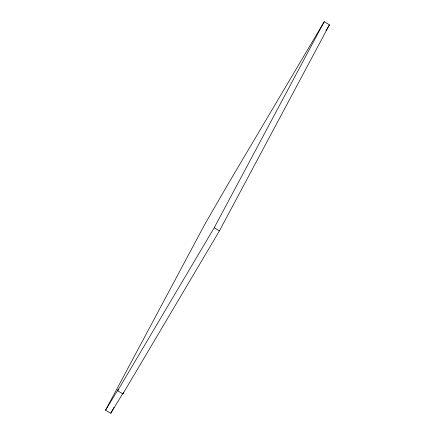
<?xml version="1.0" encoding="UTF-8"?>
<svg xmlns="http://www.w3.org/2000/svg" width="435" height="435" viewBox="0 0 435 435"><rect width="100%" height="100%" fill="white"/><g stroke="black" fill="none" stroke-linecap="round" stroke-linejoin="round"><path stroke-width="0.65" d="M105.558 410.172L204.472 224.922L227.646 184.772L324.189 21.75L329.442 24.828L219.436 230.854L122.893 393.871L117.64 390.793L118.418 389.086L105.558 410.172L110.811 413.25L122.665 393.702M122.893 393.871L123.676 392.163M110.811 413.25L114.013 407.252M117.64 390.793L214.183 227.771L324.189 21.75M325.984 30.673L329.442 24.828M214.183 227.771L219.436 230.854"/></g></svg>
